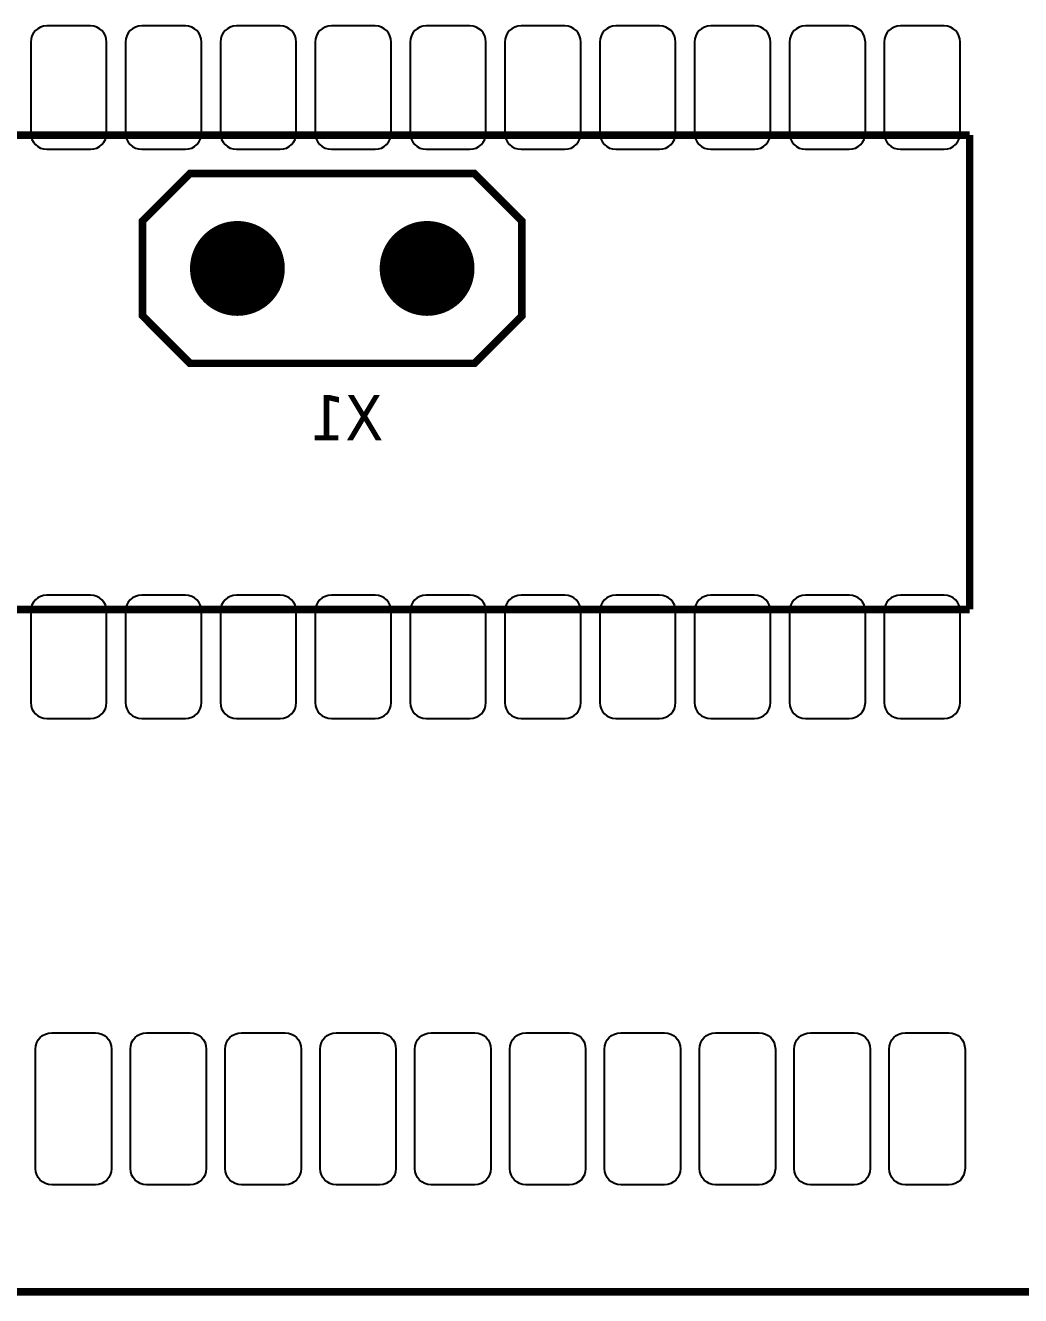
# Model space of a CAD drawing. Header units: millimetres. Extents: x 123.5 to 144.3, y 105.4 to 121.6.
# Drawn here: x 132.121 to 133.852, y 111.142 to 113.351 of the extents above; entities that cross this region are included whole.
import ezdxf

# ---------------------------------------------------------------- set-up
doc = ezdxf.new("R2010")
doc.units = ezdxf.units.MM
doc.layers.add('DESC', color=250, linetype='Continuous')
doc.styles.get("Standard").update_dxf_attribs({"font": 'tahoma.ttf'})

# ---------------------------------------------------------------- blocks, each defined once
blk = doc.blocks.new('EPAD')
at = {"const_width": 0.5}
blk.add_lwpolyline([(-0.25, 0, 1), (0.25, 0, 1)], format="xyb", close=True, dxfattribs=at)
blk = doc.blocks.new('mufla rampa')
at = {"const_width": 0.008}
for points in [[(145.7571, 110.8458), (150.3083, 110.8458), (150.3083, 113.7552), (145.7571, 113.7552), (145.7571, 110.8458)], [(145.7571, 110.8458), (150.3083, 110.8458), (150.3083, 113.7552), (145.7571, 113.7552), (145.7571, 110.8458)], [(145.7571, 110.8458), (150.3083, 110.8458), (150.3083, 113.7552), (145.7571, 113.7552), (145.7571, 110.8458)], [(147.041, 112.0651), (149.041, 112.0651)], [(147.041, 112.0651), (149.041, 112.0651)], [(147.041, 112.0651), (149.041, 112.0651)], [(149.041, 111.5651), (149.041, 112.0651)], [(149.041, 111.5651), (149.041, 112.0651)], [(149.041, 111.5651), (149.041, 112.0651)], [(148.5189, 112.0245), (148.2189, 112.0245), (148.1689, 111.9745), (148.1689, 111.8745), (148.2189, 111.8245), (148.5189, 111.8245), (148.5689, 111.8745), (148.5689, 111.9745), (148.5189, 112.0245)], [(148.5189, 112.0245), (148.2189, 112.0245), (148.1689, 111.9745), (148.1689, 111.8745), (148.2189, 111.8245), (148.5189, 111.8245), (148.5689, 111.8745), (148.5689, 111.9745), (148.5189, 112.0245)], [(148.5189, 112.0245), (148.2189, 112.0245), (148.1689, 111.9745), (148.1689, 111.8745), (148.2189, 111.8245), (148.5189, 111.8245), (148.5689, 111.8745), (148.5689, 111.9745), (148.5189, 112.0245)], [(147.041, 111.5651), (149.041, 111.5651)], [(147.041, 111.5651), (149.041, 111.5651)], [(147.041, 111.5651), (149.041, 111.5651)]]:
    blk.add_lwpolyline(points, dxfattribs=at)
for points in [[(148.068, 112.0501), (148.114, 112.0501), (148.1175, 112.0504), (148.1207, 112.0514), (148.1236, 112.0529), (148.1261, 112.055), (148.1281, 112.0575), (148.1297, 112.0604), (148.1306, 112.0636), (148.131, 112.0671), (148.131, 112.1631), (148.1306, 112.1666), (148.1297, 112.1698), (148.1281, 112.1727), (148.1261, 112.1752), (148.1236, 112.1772), (148.1207, 112.1788), (148.1175, 112.1797), (148.114, 112.1801), (148.068, 112.1801), (148.0645, 112.1797), (148.0613, 112.1788), (148.0584, 112.1772), (148.0559, 112.1752), (148.0538, 112.1727), (148.0523, 112.1698), (148.0513, 112.1666), (148.051, 112.1631), (148.051, 112.0671), (148.0513, 112.0636), (148.0523, 112.0604), (148.0538, 112.0575), (148.0559, 112.055), (148.0584, 112.0529), (148.0613, 112.0514), (148.0645, 112.0504), (148.068, 112.0501)], [(148.168, 112.0501), (148.214, 112.0501), (148.2175, 112.0504), (148.2207, 112.0514), (148.2236, 112.0529), (148.2261, 112.055), (148.2281, 112.0575), (148.2297, 112.0604), (148.2306, 112.0636), (148.231, 112.0671), (148.231, 112.1631), (148.2306, 112.1666), (148.2297, 112.1698), (148.2281, 112.1727), (148.2261, 112.1752), (148.2236, 112.1772), (148.2207, 112.1788), (148.2175, 112.1797), (148.214, 112.1801), (148.168, 112.1801), (148.1645, 112.1797), (148.1613, 112.1788), (148.1584, 112.1772), (148.1559, 112.1752), (148.1538, 112.1727), (148.1523, 112.1698), (148.1513, 112.1666), (148.151, 112.1631), (148.151, 112.0671), (148.1513, 112.0636), (148.1523, 112.0604), (148.1538, 112.0575), (148.1559, 112.055), (148.1584, 112.0529), (148.1613, 112.0514), (148.1645, 112.0504), (148.168, 112.0501)], [(148.268, 112.0501), (148.314, 112.0501), (148.3175, 112.0504), (148.3207, 112.0514), (148.3236, 112.0529), (148.3261, 112.055), (148.3281, 112.0575), (148.3297, 112.0604), (148.3306, 112.0636), (148.331, 112.0671), (148.331, 112.1631), (148.3306, 112.1666), (148.3297, 112.1698), (148.3281, 112.1727), (148.3261, 112.1752), (148.3236, 112.1772), (148.3207, 112.1788), (148.3175, 112.1797), (148.314, 112.1801), (148.268, 112.1801), (148.2645, 112.1797), (148.2613, 112.1788), (148.2584, 112.1772), (148.2559, 112.1752), (148.2538, 112.1727), (148.2523, 112.1698), (148.2513, 112.1666), (148.251, 112.1631), (148.251, 112.0671), (148.2513, 112.0636), (148.2523, 112.0604), (148.2538, 112.0575), (148.2559, 112.055), (148.2584, 112.0529), (148.2613, 112.0514), (148.2645, 112.0504), (148.268, 112.0501)], [(148.368, 112.0501), (148.414, 112.0501), (148.4175, 112.0504), (148.4207, 112.0514), (148.4236, 112.0529), (148.4261, 112.055), (148.4281, 112.0575), (148.4297, 112.0604), (148.4306, 112.0636), (148.431, 112.0671), (148.431, 112.1631), (148.4306, 112.1666), (148.4297, 112.1698), (148.4281, 112.1727), (148.4261, 112.1752), (148.4236, 112.1772), (148.4207, 112.1788), (148.4175, 112.1797), (148.414, 112.1801), (148.368, 112.1801), (148.3645, 112.1797), (148.3613, 112.1788), (148.3584, 112.1772), (148.3559, 112.1752), (148.3538, 112.1727), (148.3523, 112.1698), (148.3513, 112.1666), (148.351, 112.1631), (148.351, 112.0671), (148.3513, 112.0636), (148.3523, 112.0604), (148.3538, 112.0575), (148.3559, 112.055), (148.3584, 112.0529), (148.3613, 112.0514), (148.3645, 112.0504), (148.368, 112.0501)], [(148.468, 112.0501), (148.514, 112.0501), (148.5175, 112.0504), (148.5207, 112.0514), (148.5236, 112.0529), (148.5261, 112.055), (148.5281, 112.0575), (148.5297, 112.0604), (148.5306, 112.0636), (148.531, 112.0671), (148.531, 112.1631), (148.5306, 112.1666), (148.5297, 112.1698), (148.5281, 112.1727), (148.5261, 112.1752), (148.5236, 112.1772), (148.5207, 112.1788), (148.5175, 112.1797), (148.514, 112.1801), (148.468, 112.1801), (148.4645, 112.1797), (148.4613, 112.1788), (148.4584, 112.1772), (148.4559, 112.1752), (148.4538, 112.1727), (148.4523, 112.1698), (148.4513, 112.1666), (148.451, 112.1631), (148.451, 112.0671), (148.4513, 112.0636), (148.4523, 112.0604), (148.4538, 112.0575), (148.4559, 112.055), (148.4584, 112.0529), (148.4613, 112.0514), (148.4645, 112.0504), (148.468, 112.0501)], [(148.568, 112.0501), (148.614, 112.0501), (148.6175, 112.0504), (148.6207, 112.0514), (148.6236, 112.0529), (148.6261, 112.055), (148.6281, 112.0575), (148.6297, 112.0604), (148.6306, 112.0636), (148.631, 112.0671), (148.631, 112.1631), (148.6306, 112.1666), (148.6297, 112.1698), (148.6281, 112.1727), (148.6261, 112.1752), (148.6236, 112.1772), (148.6207, 112.1788), (148.6175, 112.1797), (148.614, 112.1801), (148.568, 112.1801), (148.5645, 112.1797), (148.5613, 112.1788), (148.5584, 112.1772), (148.5559, 112.1752), (148.5538, 112.1727), (148.5523, 112.1698), (148.5513, 112.1666), (148.551, 112.1631), (148.551, 112.0671), (148.5513, 112.0636), (148.5523, 112.0604), (148.5538, 112.0575), (148.5559, 112.055), (148.5584, 112.0529), (148.5613, 112.0514), (148.5645, 112.0504), (148.568, 112.0501)], [(148.668, 112.0501), (148.714, 112.0501), (148.7175, 112.0504), (148.7207, 112.0514), (148.7236, 112.0529), (148.7261, 112.055), (148.7281, 112.0575), (148.7297, 112.0604), (148.7306, 112.0636), (148.731, 112.0671), (148.731, 112.1631), (148.7306, 112.1666), (148.7297, 112.1698), (148.7281, 112.1727), (148.7261, 112.1752), (148.7236, 112.1772), (148.7207, 112.1788), (148.7175, 112.1797), (148.714, 112.1801), (148.668, 112.1801), (148.6645, 112.1797), (148.6613, 112.1788), (148.6584, 112.1772), (148.6559, 112.1752), (148.6538, 112.1727), (148.6523, 112.1698), (148.6513, 112.1666), (148.651, 112.1631), (148.651, 112.0671), (148.6513, 112.0636), (148.6523, 112.0604), (148.6538, 112.0575), (148.6559, 112.055), (148.6584, 112.0529), (148.6613, 112.0514), (148.6645, 112.0504), (148.668, 112.0501)], [(148.768, 112.0501), (148.814, 112.0501), (148.8175, 112.0504), (148.8207, 112.0514), (148.8236, 112.0529), (148.8261, 112.055), (148.8281, 112.0575), (148.8297, 112.0604), (148.8306, 112.0636), (148.831, 112.0671), (148.831, 112.1631), (148.8306, 112.1666), (148.8297, 112.1698), (148.8281, 112.1727), (148.8261, 112.1752), (148.8236, 112.1772), (148.8207, 112.1788), (148.8175, 112.1797), (148.814, 112.1801), (148.768, 112.1801), (148.7645, 112.1797), (148.7613, 112.1788), (148.7584, 112.1772), (148.7559, 112.1752), (148.7538, 112.1727), (148.7523, 112.1698), (148.7513, 112.1666), (148.751, 112.1631), (148.751, 112.0671), (148.7513, 112.0636), (148.7523, 112.0604), (148.7538, 112.0575), (148.7559, 112.055), (148.7584, 112.0529), (148.7613, 112.0514), (148.7645, 112.0504), (148.768, 112.0501)], [(148.868, 112.0501), (148.914, 112.0501), (148.9175, 112.0504), (148.9207, 112.0514), (148.9236, 112.0529), (148.9261, 112.055), (148.9281, 112.0575), (148.9297, 112.0604), (148.9306, 112.0636), (148.931, 112.0671), (148.931, 112.1631), (148.9306, 112.1666), (148.9297, 112.1698), (148.9281, 112.1727), (148.9261, 112.1752), (148.9236, 112.1772), (148.9207, 112.1788), (148.9175, 112.1797), (148.914, 112.1801), (148.868, 112.1801), (148.8645, 112.1797), (148.8613, 112.1788), (148.8584, 112.1772), (148.8559, 112.1752), (148.8538, 112.1727), (148.8523, 112.1698), (148.8513, 112.1666), (148.851, 112.1631), (148.851, 112.0671), (148.8513, 112.0636), (148.8523, 112.0604), (148.8538, 112.0575), (148.8559, 112.055), (148.8584, 112.0529), (148.8613, 112.0514), (148.8645, 112.0504), (148.868, 112.0501)], [(148.968, 112.0501), (149.014, 112.0501), (149.0175, 112.0504), (149.0207, 112.0514), (149.0236, 112.0529), (149.0261, 112.055), (149.0281, 112.0575), (149.0297, 112.0604), (149.0306, 112.0636), (149.031, 112.0671), (149.031, 112.1631), (149.0306, 112.1666), (149.0297, 112.1698), (149.0281, 112.1727), (149.0261, 112.1752), (149.0236, 112.1772), (149.0207, 112.1788), (149.0175, 112.1797), (149.014, 112.1801), (148.968, 112.1801), (148.9645, 112.1797), (148.9613, 112.1788), (148.9584, 112.1772), (148.9559, 112.1752), (148.9538, 112.1727), (148.9523, 112.1698), (148.9513, 112.1666), (148.951, 112.1631), (148.951, 112.0671), (148.9513, 112.0636), (148.9523, 112.0604), (148.9538, 112.0575), (148.9559, 112.055), (148.9584, 112.0529), (148.9613, 112.0514), (148.9645, 112.0504), (148.968, 112.0501)], [(148.114, 111.5801), (148.068, 111.5801), (148.0645, 111.5797), (148.0613, 111.5788), (148.0584, 111.5772), (148.0559, 111.5752), (148.0538, 111.5727), (148.0523, 111.5698), (148.0513, 111.5666), (148.051, 111.5631), (148.051, 111.4671), (148.0513, 111.4636), (148.0523, 111.4604), (148.0538, 111.4575), (148.0559, 111.455), (148.0584, 111.4529), (148.0613, 111.4514), (148.0645, 111.4504), (148.068, 111.4501), (148.114, 111.4501), (148.1175, 111.4504), (148.1207, 111.4514), (148.1236, 111.4529), (148.1261, 111.455), (148.1281, 111.4575), (148.1297, 111.4604), (148.1306, 111.4636), (148.131, 111.4671), (148.131, 111.5631), (148.1306, 111.5666), (148.1297, 111.5698), (148.1281, 111.5727), (148.1261, 111.5752), (148.1236, 111.5772), (148.1207, 111.5788), (148.1175, 111.5797), (148.114, 111.5801)], [(148.214, 111.5801), (148.168, 111.5801), (148.1645, 111.5797), (148.1613, 111.5788), (148.1584, 111.5772), (148.1559, 111.5752), (148.1538, 111.5727), (148.1523, 111.5698), (148.1513, 111.5666), (148.151, 111.5631), (148.151, 111.4671), (148.1513, 111.4636), (148.1523, 111.4604), (148.1538, 111.4575), (148.1559, 111.455), (148.1584, 111.4529), (148.1613, 111.4514), (148.1645, 111.4504), (148.168, 111.4501), (148.214, 111.4501), (148.2175, 111.4504), (148.2207, 111.4514), (148.2236, 111.4529), (148.2261, 111.455), (148.2281, 111.4575), (148.2297, 111.4604), (148.2306, 111.4636), (148.231, 111.4671), (148.231, 111.5631), (148.2306, 111.5666), (148.2297, 111.5698), (148.2281, 111.5727), (148.2261, 111.5752), (148.2236, 111.5772), (148.2207, 111.5788), (148.2175, 111.5797), (148.214, 111.5801)], [(148.314, 111.5801), (148.268, 111.5801), (148.2645, 111.5797), (148.2613, 111.5788), (148.2584, 111.5772), (148.2559, 111.5752), (148.2538, 111.5727), (148.2523, 111.5698), (148.2513, 111.5666), (148.251, 111.5631), (148.251, 111.4671), (148.2513, 111.4636), (148.2523, 111.4604), (148.2538, 111.4575), (148.2559, 111.455), (148.2584, 111.4529), (148.2613, 111.4514), (148.2645, 111.4504), (148.268, 111.4501), (148.314, 111.4501), (148.3175, 111.4504), (148.3207, 111.4514), (148.3236, 111.4529), (148.3261, 111.455), (148.3281, 111.4575), (148.3297, 111.4604), (148.3306, 111.4636), (148.331, 111.4671), (148.331, 111.5631), (148.3306, 111.5666), (148.3297, 111.5698), (148.3281, 111.5727), (148.3261, 111.5752), (148.3236, 111.5772), (148.3207, 111.5788), (148.3175, 111.5797), (148.314, 111.5801)], [(148.414, 111.5801), (148.368, 111.5801), (148.3645, 111.5797), (148.3613, 111.5788), (148.3584, 111.5772), (148.3559, 111.5752), (148.3538, 111.5727), (148.3523, 111.5698), (148.3513, 111.5666), (148.351, 111.5631), (148.351, 111.4671), (148.3513, 111.4636), (148.3523, 111.4604), (148.3538, 111.4575), (148.3559, 111.455), (148.3584, 111.4529), (148.3613, 111.4514), (148.3645, 111.4504), (148.368, 111.4501), (148.414, 111.4501), (148.4175, 111.4504), (148.4207, 111.4514), (148.4236, 111.4529), (148.4261, 111.455), (148.4281, 111.4575), (148.4297, 111.4604), (148.4306, 111.4636), (148.431, 111.4671), (148.431, 111.5631), (148.4306, 111.5666), (148.4297, 111.5698), (148.4281, 111.5727), (148.4261, 111.5752), (148.4236, 111.5772), (148.4207, 111.5788), (148.4175, 111.5797), (148.414, 111.5801)], [(148.514, 111.5801), (148.468, 111.5801), (148.4645, 111.5797), (148.4613, 111.5788), (148.4584, 111.5772), (148.4559, 111.5752), (148.4538, 111.5727), (148.4523, 111.5698), (148.4513, 111.5666), (148.451, 111.5631), (148.451, 111.4671), (148.4513, 111.4636), (148.4523, 111.4604), (148.4538, 111.4575), (148.4559, 111.455), (148.4584, 111.4529), (148.4613, 111.4514), (148.4645, 111.4504), (148.468, 111.4501), (148.514, 111.4501), (148.5175, 111.4504), (148.5207, 111.4514), (148.5236, 111.4529), (148.5261, 111.455), (148.5281, 111.4575), (148.5297, 111.4604), (148.5306, 111.4636), (148.531, 111.4671), (148.531, 111.5631), (148.5306, 111.5666), (148.5297, 111.5698), (148.5281, 111.5727), (148.5261, 111.5752), (148.5236, 111.5772), (148.5207, 111.5788), (148.5175, 111.5797), (148.514, 111.5801)], [(148.614, 111.5801), (148.568, 111.5801), (148.5645, 111.5797), (148.5613, 111.5788), (148.5584, 111.5772), (148.5559, 111.5752), (148.5538, 111.5727), (148.5523, 111.5698), (148.5513, 111.5666), (148.551, 111.5631), (148.551, 111.4671), (148.5513, 111.4636), (148.5523, 111.4604), (148.5538, 111.4575), (148.5559, 111.455), (148.5584, 111.4529), (148.5613, 111.4514), (148.5645, 111.4504), (148.568, 111.4501), (148.614, 111.4501), (148.6175, 111.4504), (148.6207, 111.4514), (148.6236, 111.4529), (148.6261, 111.455), (148.6281, 111.4575), (148.6297, 111.4604), (148.6306, 111.4636), (148.631, 111.4671), (148.631, 111.5631), (148.6306, 111.5666), (148.6297, 111.5698), (148.6281, 111.5727), (148.6261, 111.5752), (148.6236, 111.5772), (148.6207, 111.5788), (148.6175, 111.5797), (148.614, 111.5801)], [(148.714, 111.5801), (148.668, 111.5801), (148.6645, 111.5797), (148.6613, 111.5788), (148.6584, 111.5772), (148.6559, 111.5752), (148.6538, 111.5727), (148.6523, 111.5698), (148.6513, 111.5666), (148.651, 111.5631), (148.651, 111.4671), (148.6513, 111.4636), (148.6523, 111.4604), (148.6538, 111.4575), (148.6559, 111.455), (148.6584, 111.4529), (148.6613, 111.4514), (148.6645, 111.4504), (148.668, 111.4501), (148.714, 111.4501), (148.7175, 111.4504), (148.7207, 111.4514), (148.7236, 111.4529), (148.7261, 111.455), (148.7281, 111.4575), (148.7297, 111.4604), (148.7306, 111.4636), (148.731, 111.4671), (148.731, 111.5631), (148.7306, 111.5666), (148.7297, 111.5698), (148.7281, 111.5727), (148.7261, 111.5752), (148.7236, 111.5772), (148.7207, 111.5788), (148.7175, 111.5797), (148.714, 111.5801)], [(148.814, 111.5801), (148.768, 111.5801), (148.7645, 111.5797), (148.7613, 111.5788), (148.7584, 111.5772), (148.7559, 111.5752), (148.7538, 111.5727), (148.7523, 111.5698), (148.7513, 111.5666), (148.751, 111.5631), (148.751, 111.4671), (148.7513, 111.4636), (148.7523, 111.4604), (148.7538, 111.4575), (148.7559, 111.455), (148.7584, 111.4529), (148.7613, 111.4514), (148.7645, 111.4504), (148.768, 111.4501), (148.814, 111.4501), (148.8175, 111.4504), (148.8207, 111.4514), (148.8236, 111.4529), (148.8261, 111.455), (148.8281, 111.4575), (148.8297, 111.4604), (148.8306, 111.4636), (148.831, 111.4671), (148.831, 111.5631), (148.8306, 111.5666), (148.8297, 111.5698), (148.8281, 111.5727), (148.8261, 111.5752), (148.8236, 111.5772), (148.8207, 111.5788), (148.8175, 111.5797), (148.814, 111.5801)], [(148.914, 111.5801), (148.868, 111.5801), (148.8645, 111.5797), (148.8613, 111.5788), (148.8584, 111.5772), (148.8559, 111.5752), (148.8538, 111.5727), (148.8523, 111.5698), (148.8513, 111.5666), (148.851, 111.5631), (148.851, 111.4671), (148.8513, 111.4636), (148.8523, 111.4604), (148.8538, 111.4575), (148.8559, 111.455), (148.8584, 111.4529), (148.8613, 111.4514), (148.8645, 111.4504), (148.868, 111.4501), (148.914, 111.4501), (148.9175, 111.4504), (148.9207, 111.4514), (148.9236, 111.4529), (148.9261, 111.455), (148.9281, 111.4575), (148.9297, 111.4604), (148.9306, 111.4636), (148.931, 111.4671), (148.931, 111.5631), (148.9306, 111.5666), (148.9297, 111.5698), (148.9281, 111.5727), (148.9261, 111.5752), (148.9236, 111.5772), (148.9207, 111.5788), (148.9175, 111.5797), (148.914, 111.5801)], [(149.014, 111.5801), (148.968, 111.5801), (148.9645, 111.5797), (148.9613, 111.5788), (148.9584, 111.5772), (148.9559, 111.5752), (148.9538, 111.5727), (148.9523, 111.5698), (148.9513, 111.5666), (148.951, 111.5631), (148.951, 111.4671), (148.9513, 111.4636), (148.9523, 111.4604), (148.9538, 111.4575), (148.9559, 111.455), (148.9584, 111.4529), (148.9613, 111.4514), (148.9645, 111.4504), (148.968, 111.4501), (149.014, 111.4501), (149.0175, 111.4504), (149.0207, 111.4514), (149.0236, 111.4529), (149.0261, 111.455), (149.0281, 111.4575), (149.0297, 111.4604), (149.0306, 111.4636), (149.031, 111.4671), (149.031, 111.5631), (149.0306, 111.5666), (149.0297, 111.5698), (149.0281, 111.5727), (149.0261, 111.5752), (149.0236, 111.5772), (149.0207, 111.5788), (149.0175, 111.5797), (149.014, 111.5801)], [(148.1191, 110.9587), (148.0731, 110.9587), (148.0696, 110.959), (148.0664, 110.96), (148.0635, 110.9616), (148.061, 110.9636), (148.0589, 110.9661), (148.0574, 110.969), (148.0564, 110.9722), (148.0561, 110.9757), (148.0561, 111.1017), (148.0564, 111.1052), (148.0574, 111.1084), (148.0589, 111.1113), (148.061, 111.1138), (148.0635, 111.1158), (148.0664, 111.1174), (148.0696, 111.1184), (148.0731, 111.1187), (148.1191, 111.1187), (148.1226, 111.1184), (148.1258, 111.1174), (148.1287, 111.1158), (148.1312, 111.1138), (148.1332, 111.1113), (148.1348, 111.1084), (148.1357, 111.1052), (148.1361, 111.1017), (148.1361, 110.9757), (148.1357, 110.9722), (148.1348, 110.969), (148.1332, 110.9661), (148.1312, 110.9636), (148.1287, 110.9616), (148.1258, 110.96), (148.1226, 110.959), (148.1191, 110.9587)], [(148.2191, 110.9587), (148.1731, 110.9587), (148.1696, 110.959), (148.1664, 110.96), (148.1635, 110.9616), (148.161, 110.9636), (148.1589, 110.9661), (148.1574, 110.969), (148.1564, 110.9722), (148.1561, 110.9757), (148.1561, 111.1017), (148.1564, 111.1052), (148.1574, 111.1084), (148.1589, 111.1113), (148.161, 111.1138), (148.1635, 111.1158), (148.1664, 111.1174), (148.1696, 111.1184), (148.1731, 111.1187), (148.2191, 111.1187), (148.2226, 111.1184), (148.2258, 111.1174), (148.2287, 111.1158), (148.2312, 111.1138), (148.2332, 111.1113), (148.2348, 111.1084), (148.2357, 111.1052), (148.2361, 111.1017), (148.2361, 110.9757), (148.2357, 110.9722), (148.2348, 110.969), (148.2332, 110.9661), (148.2312, 110.9636), (148.2287, 110.9616), (148.2258, 110.96), (148.2226, 110.959), (148.2191, 110.9587)], [(148.3191, 110.9587), (148.2731, 110.9587), (148.2696, 110.959), (148.2664, 110.96), (148.2635, 110.9616), (148.261, 110.9636), (148.2589, 110.9661), (148.2574, 110.969), (148.2564, 110.9722), (148.2561, 110.9757), (148.2561, 111.1017), (148.2564, 111.1052), (148.2574, 111.1084), (148.2589, 111.1113), (148.261, 111.1138), (148.2635, 111.1158), (148.2664, 111.1174), (148.2696, 111.1184), (148.2731, 111.1187), (148.3191, 111.1187), (148.3226, 111.1184), (148.3258, 111.1174), (148.3287, 111.1158), (148.3312, 111.1138), (148.3332, 111.1113), (148.3348, 111.1084), (148.3357, 111.1052), (148.3361, 111.1017), (148.3361, 110.9757), (148.3357, 110.9722), (148.3348, 110.969), (148.3332, 110.9661), (148.3312, 110.9636), (148.3287, 110.9616), (148.3258, 110.96), (148.3226, 110.959), (148.3191, 110.9587)], [(148.4191, 110.9587), (148.3731, 110.9587), (148.3696, 110.959), (148.3664, 110.96), (148.3635, 110.9616), (148.361, 110.9636), (148.3589, 110.9661), (148.3574, 110.969), (148.3564, 110.9722), (148.3561, 110.9757), (148.3561, 111.1017), (148.3564, 111.1052), (148.3574, 111.1084), (148.3589, 111.1113), (148.361, 111.1138), (148.3635, 111.1158), (148.3664, 111.1174), (148.3696, 111.1184), (148.3731, 111.1187), (148.4191, 111.1187), (148.4226, 111.1184), (148.4258, 111.1174), (148.4287, 111.1158), (148.4312, 111.1138), (148.4332, 111.1113), (148.4348, 111.1084), (148.4357, 111.1052), (148.4361, 111.1017), (148.4361, 110.9757), (148.4357, 110.9722), (148.4348, 110.969), (148.4332, 110.9661), (148.4312, 110.9636), (148.4287, 110.9616), (148.4258, 110.96), (148.4226, 110.959), (148.4191, 110.9587)], [(148.5191, 110.9587), (148.4731, 110.9587), (148.4696, 110.959), (148.4664, 110.96), (148.4635, 110.9616), (148.461, 110.9636), (148.4589, 110.9661), (148.4574, 110.969), (148.4564, 110.9722), (148.4561, 110.9757), (148.4561, 111.1017), (148.4564, 111.1052), (148.4574, 111.1084), (148.4589, 111.1113), (148.461, 111.1138), (148.4635, 111.1158), (148.4664, 111.1174), (148.4696, 111.1184), (148.4731, 111.1187), (148.5191, 111.1187), (148.5226, 111.1184), (148.5258, 111.1174), (148.5287, 111.1158), (148.5312, 111.1138), (148.5332, 111.1113), (148.5348, 111.1084), (148.5357, 111.1052), (148.5361, 111.1017), (148.5361, 110.9757), (148.5357, 110.9722), (148.5348, 110.969), (148.5332, 110.9661), (148.5312, 110.9636), (148.5287, 110.9616), (148.5258, 110.96), (148.5226, 110.959), (148.5191, 110.9587)], [(148.6191, 110.9587), (148.5731, 110.9587), (148.5696, 110.959), (148.5664, 110.96), (148.5635, 110.9616), (148.561, 110.9636), (148.5589, 110.9661), (148.5574, 110.969), (148.5564, 110.9722), (148.5561, 110.9757), (148.5561, 111.1017), (148.5564, 111.1052), (148.5574, 111.1084), (148.5589, 111.1113), (148.561, 111.1138), (148.5635, 111.1158), (148.5664, 111.1174), (148.5696, 111.1184), (148.5731, 111.1187), (148.6191, 111.1187), (148.6226, 111.1184), (148.6258, 111.1174), (148.6287, 111.1158), (148.6312, 111.1138), (148.6332, 111.1113), (148.6348, 111.1084), (148.6357, 111.1052), (148.6361, 111.1017), (148.6361, 110.9757), (148.6357, 110.9722), (148.6348, 110.969), (148.6332, 110.9661), (148.6312, 110.9636), (148.6287, 110.9616), (148.6258, 110.96), (148.6226, 110.959), (148.6191, 110.9587)], [(148.7191, 110.9587), (148.6731, 110.9587), (148.6696, 110.959), (148.6664, 110.96), (148.6635, 110.9616), (148.661, 110.9636), (148.6589, 110.9661), (148.6574, 110.969), (148.6564, 110.9722), (148.6561, 110.9757), (148.6561, 111.1017), (148.6564, 111.1052), (148.6574, 111.1084), (148.6589, 111.1113), (148.661, 111.1138), (148.6635, 111.1158), (148.6664, 111.1174), (148.6696, 111.1184), (148.6731, 111.1187), (148.7191, 111.1187), (148.7226, 111.1184), (148.7258, 111.1174), (148.7287, 111.1158), (148.7312, 111.1138), (148.7332, 111.1113), (148.7348, 111.1084), (148.7357, 111.1052), (148.7361, 111.1017), (148.7361, 110.9757), (148.7357, 110.9722), (148.7348, 110.969), (148.7332, 110.9661), (148.7312, 110.9636), (148.7287, 110.9616), (148.7258, 110.96), (148.7226, 110.959), (148.7191, 110.9587)], [(148.8191, 110.9587), (148.7731, 110.9587), (148.7696, 110.959), (148.7664, 110.96), (148.7635, 110.9616), (148.761, 110.9636), (148.7589, 110.9661), (148.7574, 110.969), (148.7564, 110.9722), (148.7561, 110.9757), (148.7561, 111.1017), (148.7564, 111.1052), (148.7574, 111.1084), (148.7589, 111.1113), (148.761, 111.1138), (148.7635, 111.1158), (148.7664, 111.1174), (148.7696, 111.1184), (148.7731, 111.1187), (148.8191, 111.1187), (148.8226, 111.1184), (148.8258, 111.1174), (148.8287, 111.1158), (148.8312, 111.1138), (148.8332, 111.1113), (148.8348, 111.1084), (148.8357, 111.1052), (148.8361, 111.1017), (148.8361, 110.9757), (148.8357, 110.9722), (148.8348, 110.969), (148.8332, 110.9661), (148.8312, 110.9636), (148.8287, 110.9616), (148.8258, 110.96), (148.8226, 110.959), (148.8191, 110.9587)], [(148.9191, 110.9587), (148.8731, 110.9587), (148.8696, 110.959), (148.8664, 110.96), (148.8635, 110.9616), (148.861, 110.9636), (148.8589, 110.9661), (148.8574, 110.969), (148.8564, 110.9722), (148.8561, 110.9757), (148.8561, 111.1017), (148.8564, 111.1052), (148.8574, 111.1084), (148.8589, 111.1113), (148.861, 111.1138), (148.8635, 111.1158), (148.8664, 111.1174), (148.8696, 111.1184), (148.8731, 111.1187), (148.9191, 111.1187), (148.9226, 111.1184), (148.9258, 111.1174), (148.9287, 111.1158), (148.9312, 111.1138), (148.9332, 111.1113), (148.9348, 111.1084), (148.9357, 111.1052), (148.9361, 111.1017), (148.9361, 110.9757), (148.9357, 110.9722), (148.9348, 110.969), (148.9332, 110.9661), (148.9312, 110.9636), (148.9287, 110.9616), (148.9258, 110.96), (148.9226, 110.959), (148.9191, 110.9587)], [(149.0191, 110.9587), (148.9731, 110.9587), (148.9696, 110.959), (148.9664, 110.96), (148.9635, 110.9616), (148.961, 110.9636), (148.9589, 110.9661), (148.9574, 110.969), (148.9564, 110.9722), (148.9561, 110.9757), (148.9561, 111.1017), (148.9564, 111.1052), (148.9574, 111.1084), (148.9589, 111.1113), (148.961, 111.1138), (148.9635, 111.1158), (148.9664, 111.1174), (148.9696, 111.1184), (148.9731, 111.1187), (149.0191, 111.1187), (149.0226, 111.1184), (149.0258, 111.1174), (149.0287, 111.1158), (149.0312, 111.1138), (149.0332, 111.1113), (149.0348, 111.1084), (149.0357, 111.1052), (149.0361, 111.1017), (149.0361, 110.9757), (149.0357, 110.9722), (149.0348, 110.969), (149.0332, 110.9661), (149.0312, 110.9636), (149.0287, 110.9616), (149.0258, 110.96), (149.0226, 110.959), (149.0191, 110.9587)]]:
    blk.add_lwpolyline(points, close=True)
at = {"xscale": 0.1, "yscale": 0.1}
for p in [(148.2689, 111.9245), (148.4689, 111.9245)]:
    blk.add_blockref('EPAD', p, dxfattribs=at)
at = {"text_generation_flag": 2, "width": 1.041667}
blk.add_text('X1', height=0.048, dxfattribs=at).set_placement((148.4229, 111.7432))
blk.add_text('X1', height=0.048, dxfattribs=at).set_placement((148.4229, 111.7432))
blk.add_text('X1', height=0.048, dxfattribs=at).set_placement((148.4229, 111.7432))

msp = doc.modelspace()

# ---------------------------------------------------------------- block references
at = {"layer": 'DESC', "xscale": 1.65, "yscale": 1.65, "zscale": 1.65}
msp.add_blockref('mufla rampa', (-112.1538, -71.7467), dxfattribs=at)

doc.saveas('drawing.dxf')
